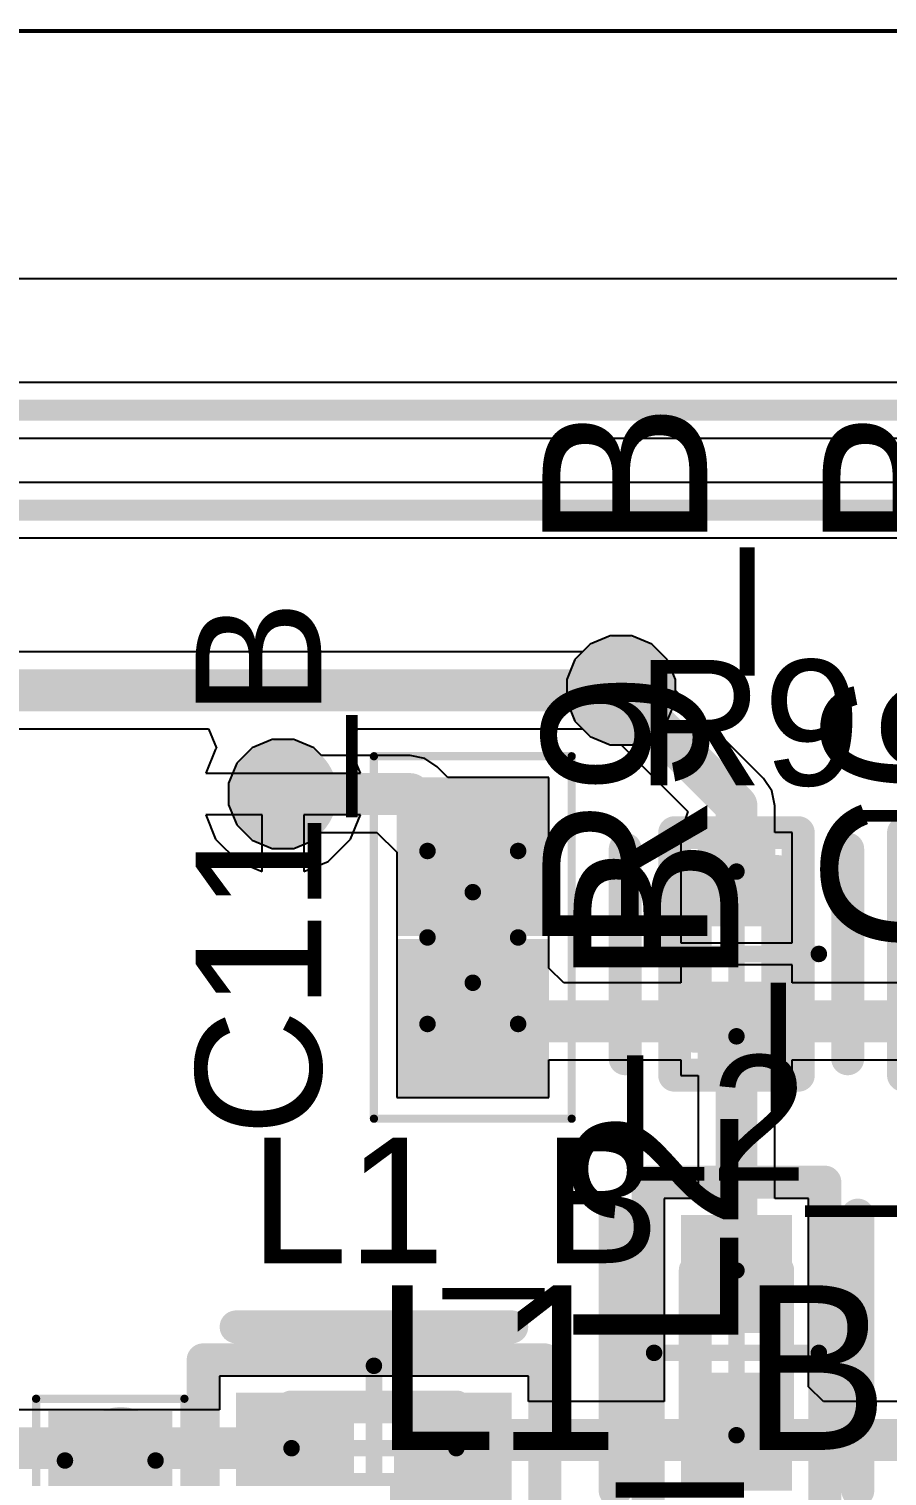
# Model space of a CAD drawing. Header units: millimetres. Extents: x 23 to 77.2, y 7.5 to 32.5.
# Drawn here: x 53.71 to 58.91, y 23.73 to 32.51 of the extents above; entities that cross this region are included whole.
import ezdxf

# ---------------------------------------------------------------- set-up
doc = ezdxf.new("R2010")
doc.units = ezdxf.units.MM
for name, color, linetype in [('BottomLayer', 5, 'Continuous'), ('BottomSolder', 6, 'Continuous'), ('Mechanical1', 6, 'Continuous'), ('Mechanical13', 56, 'Continuous'), ('Mechanical15', 56, 'Continuous'), ('Mechanical2', 216, 'Continuous'), ('Mechanical4', 56, 'Continuous'), ('Mechanical6', 56, 'Continuous'), ('Mechanical8', 56, 'Continuous'), ('TopLayer', 1, 'Continuous'), ('TopOverlay', 2, 'Continuous'), ('TopPaste', 8, 'Continuous'), ('TopSolder', 216, 'Continuous'), ('ViaHoleLayer', 16, 'Continuous')]:
    doc.layers.add(name, color=color, linetype=linetype)
doc.styles.add('Arial', font='', dxfattribs={"height": 0.2})
doc.styles.get('Arial').set_extended_font_data('Arial')

# ---------------------------------------------------------------- blocks, each defined once
blk = doc.blocks.new('CAPC1005X55X25ML05T10_13')
at = {"layer": 'TopLayer'}
for points in [[(-0.87, -0.36), (-0.87, 0.36), (-0.11, 0.36), (-0.11, -0.36)], [(0.11, -0.36), (0.11, 0.36), (0.87, 0.36), (0.87, -0.36)]]:
    blk.add_hatch(color=1, dxfattribs=at).paths.add_polyline_path(points)
at = {"layer": 'TopPaste'}
for points in [[(-0.87, -0.36), (-0.87, 0.36), (-0.11, 0.36), (-0.11, -0.36)], [(0.11, -0.36), (0.11, 0.36), (0.87, 0.36), (0.87, -0.36)]]:
    blk.add_hatch(color=8, dxfattribs=at).paths.add_polyline_path(points)
at = {"layer": 'TopSolder'}
for points in [[(-0.9716, -0.4616), (-0.9716, 0.4616), (-0.0084, 0.4616), (-0.0084, -0.4616)], [(0.0084, -0.4616), (0.0084, 0.4616), (0.9716, 0.4616), (0.9716, -0.4616)]]:
    blk.add_hatch(color=216, dxfattribs=at).paths.add_polyline_path(points)
at = {"layer": 'Mechanical13', "const_width": 0.1}
for points in [[(-0.525, 0.275), (-0.525, -0.275)], [(-0.525, 0.275), (0.525, 0.275)], [(0.525, 0.275), (0.525, -0.275)], [(-0.525, -0.275), (0.525, -0.275)]]:
    blk.add_lwpolyline(points, dxfattribs=at)
at = {"layer": 'Mechanical13', "const_width": 0.05}
for points in [[(-0.55, 0.275, 1), (-0.5, 0.275, 1)], [(-0.55, 0.275, 1), (-0.5, 0.275, 1)], [(0.5, 0.275, 1), (0.55, 0.275, 1)], [(0.5, 0.275, 1), (0.55, 0.275, 1)], [(-0.55, -0.275, 1), (-0.5, -0.275, 1)], [(-0.55, -0.275, 1), (-0.5, -0.275, 1)], [(0.5, -0.275, 1), (0.55, -0.275, 1)], [(0.5, -0.275, 1), (0.55, -0.275, 1)]]:
    blk.add_lwpolyline(points, format="xyb", close=True, dxfattribs=at)
at = {"layer": 'Mechanical15'}
for points, const_width in [([(-1.1, 0.6), (-1.1, -0.6)], 0.05), ([(-1.1, 0.6), (1.1, 0.6)], 0.05), ([(1.1, 0.6), (1.1, -0.6)], 0.05), ([(0, 0.275), (0, -0.275)], 0.1), ([(-0.275, 0), (0.275, 0)], 0.1), ([(-1.1, -0.6), (1.1, -0.6)], 0.05)]:
    blk.add_lwpolyline(points, dxfattribs=dict(at, const_width=const_width))
for points, const_width in [([(-1.1125, 0.6, 1), (-1.0875, 0.6, 1)], 0.025), ([(-1.1125, 0.6, 1), (-1.0875, 0.6, 1)], 0.025), ([(1.0875, 0.6, 1), (1.1125, 0.6, 1)], 0.025), ([(1.0875, 0.6, 1), (1.1125, 0.6, 1)], 0.025), ([(-0.025, 0.275, 1), (0.025, 0.275, 1)], 0.05), ([(-0.3, 0, 1), (-0.25, 0, 1)], 0.05), ([(0.25, 0, 1), (0.3, 0, 1)], 0.05), ([(-0.025, -0.275, 1), (0.025, -0.275, 1)], 0.05), ([(-1.1125, -0.6, 1), (-1.0875, -0.6, 1)], 0.025), ([(-1.1125, -0.6, 1), (-1.0875, -0.6, 1)], 0.025), ([(1.0875, -0.6, 1), (1.1125, -0.6, 1)], 0.025), ([(1.0875, -0.6, 1), (1.1125, -0.6, 1)], 0.025)]:
    blk.add_lwpolyline(points, format="xyb", close=True, dxfattribs=dict(at, const_width=const_width))
blk = doc.blocks.new('FP_CRCW0402__3_IPC_C_24')
at = {"layer": 'TopLayer'}
for points in [[(-0.6362, 0.2362), (-0.1681, 0.2362), (-0.1681, -0.2362), (-0.6362, -0.2362)], [(0.1681, 0.2362), (0.6362, 0.2362), (0.6362, -0.2362), (0.1681, -0.2362)]]:
    blk.add_hatch(color=1, dxfattribs=at).paths.add_polyline_path(points)
at = {"layer": 'TopPaste'}
for points in [[(-0.6362, 0.2362), (-0.1681, 0.2362), (-0.1681, -0.2362), (-0.6362, -0.2362)], [(0.1681, 0.2362), (0.6362, 0.2362), (0.6362, -0.2362), (0.1681, -0.2362)]]:
    blk.add_hatch(color=8, dxfattribs=at).paths.add_polyline_path(points)
at = {"layer": 'TopSolder'}
for points in [[(-0.6362, 0.2362), (-0.1681, 0.2362), (-0.1681, -0.2362), (-0.6362, -0.2362)], [(0.1681, 0.2362), (0.6362, 0.2362), (0.6362, -0.2362), (0.1681, -0.2362)]]:
    blk.add_hatch(color=216, dxfattribs=at).paths.add_polyline_path(points)
at = {"layer": 'Mechanical2', "const_width": 0.2}
for points in [[(-0.5, 0.25), (-0.5, -0.25)], [(-0.5, 0.25), (0.5, 0.25)], [(0.5, 0.25), (0.5, -0.25)], [(-0.5, -0.25), (0.5, -0.25)]]:
    blk.add_lwpolyline(points, dxfattribs=at)
at = {"layer": 'Mechanical2', "const_width": 0.1}
for points in [[(-0.55, 0.25, 1), (-0.45, 0.25, 1)], [(-0.55, 0.25, 1), (-0.45, 0.25, 1)], [(0.45, 0.25, 1), (0.55, 0.25, 1)], [(0.45, 0.25, 1), (0.55, 0.25, 1)], [(-0.55, -0.25, 1), (-0.45, -0.25, 1)], [(-0.55, -0.25, 1), (-0.45, -0.25, 1)], [(0.45, -0.25, 1), (0.55, -0.25, 1)], [(0.45, -0.25, 1), (0.55, -0.25, 1)]]:
    blk.add_lwpolyline(points, format="xyb", close=True, dxfattribs=at)
at = {"layer": 'Mechanical4', "const_width": 0.2}
for points in [[(-0.7362, 0.375), (-0.7362, -0.375)], [(-0.7362, 0.375), (0.7362, 0.375)], [(0.7362, 0.375), (0.7362, -0.375)], [(-0.7362, -0.375), (0.7362, -0.375)]]:
    blk.add_lwpolyline(points, dxfattribs=at)
at = {"layer": 'Mechanical4', "const_width": 0.1}
for points in [[(-0.7862, 0.375, 1), (-0.6862, 0.375, 1)], [(-0.7862, 0.375, 1), (-0.6862, 0.375, 1)], [(0.6862, 0.375, 1), (0.7862, 0.375, 1)], [(0.6862, 0.375, 1), (0.7862, 0.375, 1)], [(-0.7862, -0.375, 1), (-0.6862, -0.375, 1)], [(-0.7862, -0.375, 1), (-0.6862, -0.375, 1)], [(0.6862, -0.375, 1), (0.7862, -0.375, 1)], [(0.6862, -0.375, 1), (0.7862, -0.375, 1)]]:
    blk.add_lwpolyline(points, format="xyb", close=True, dxfattribs=at)
at = {"layer": 'Mechanical6', "const_width": 0.2}
for points in [[(-0.7362, 0.375), (-0.7362, -0.375)], [(-0.7362, 0.375), (0.7362, 0.375)], [(0.7362, 0.375), (0.7362, -0.375)], [(-0.7362, -0.375), (0.7362, -0.375)]]:
    blk.add_lwpolyline(points, dxfattribs=at)
at = {"layer": 'Mechanical6', "const_width": 0.1}
for points in [[(-0.7862, 0.375, 1), (-0.6862, 0.375, 1)], [(-0.7862, 0.375, 1), (-0.6862, 0.375, 1)], [(0.6862, 0.375, 1), (0.7862, 0.375, 1)], [(0.6862, 0.375, 1), (0.7862, 0.375, 1)], [(-0.7862, -0.375, 1), (-0.6862, -0.375, 1)], [(-0.7862, -0.375, 1), (-0.6862, -0.375, 1)], [(0.6862, -0.375, 1), (0.7862, -0.375, 1)], [(0.6862, -0.375, 1), (0.7862, -0.375, 1)]]:
    blk.add_lwpolyline(points, format="xyb", close=True, dxfattribs=at)
at = {"layer": 'Mechanical8', "const_width": 0.1}
for points in [[(0, 0.5), (0, -0.5)], [(-0.5, 0), (0.5, 0)]]:
    blk.add_lwpolyline(points, dxfattribs=at)
at = {"layer": 'Mechanical8', "const_width": 0.05}
for points in [[(-0.025, 0.5, 1), (0.025, 0.5, 1)], [(-0.525, 0, 1), (-0.475, 0, 1)], [(0.475, 0, 1), (0.525, 0, 1)], [(-0.025, -0.5, 1), (0.025, -0.5, 1)]]:
    blk.add_lwpolyline(points, format="xyb", close=True, dxfattribs=at)
at = {"layer": 'TopOverlay', "const_width": 0.2}
for points in [[(-0.6362, 0.675), (0.6362, 0.675)], [(-0.6362, -0.675), (0.6362, -0.675)]]:
    blk.add_lwpolyline(points, dxfattribs=at)
at = {"layer": 'TopOverlay', "const_width": 0.1}
for points in [[(-0.6862, 0.675, 1), (-0.5862, 0.675, 1)], [(0.5862, 0.675, 1), (0.6862, 0.675, 1)], [(-0.6862, -0.675, 1), (-0.5862, -0.675, 1)], [(0.5862, -0.675, 1), (0.6862, -0.675, 1)]]:
    blk.add_lwpolyline(points, format="xyb", close=True, dxfattribs=at)
at = {"layer": 'Mechanical6'}
blk.add_text('R9_B', height=1, dxfattribs=at).set_placement((0, 0.1775))
blk = doc.blocks.new('RESC1005X40X25NL05T05_26')
at = {"layer": 'TopLayer'}
for points in [[(-0.725, -0.275), (-0.725, 0.275), (-0.175, 0.275), (-0.175, -0.275)], [(0.175, -0.275), (0.175, 0.275), (0.725, 0.275), (0.725, -0.275)]]:
    blk.add_hatch(color=1, dxfattribs=at).paths.add_polyline_path(points)
at = {"layer": 'TopPaste'}
for points in [[(-0.725, -0.275), (-0.725, 0.275), (-0.175, 0.275), (-0.175, -0.275)], [(0.175, -0.275), (0.175, 0.275), (0.725, 0.275), (0.725, -0.275)]]:
    blk.add_hatch(color=8, dxfattribs=at).paths.add_polyline_path(points)
at = {"layer": 'TopSolder'}
for points in [[(-0.8266, -0.3766), (-0.8266, 0.3766), (-0.0734, 0.3766), (-0.0734, -0.3766)], [(0.0734, -0.3766), (0.0734, 0.3766), (0.8266, 0.3766), (0.8266, -0.3766)]]:
    blk.add_hatch(color=216, dxfattribs=at).paths.add_polyline_path(points)
at = {"layer": 'Mechanical13', "const_width": 0.1}
for points in [[(-0.525, 0.275), (-0.525, -0.275)], [(-0.525, 0.275), (0.525, 0.275)], [(0.525, 0.275), (0.525, -0.275)], [(-0.525, -0.275), (0.525, -0.275)]]:
    blk.add_lwpolyline(points, dxfattribs=at)
at = {"layer": 'Mechanical13', "const_width": 0.05}
for points in [[(-0.55, 0.275, 1), (-0.5, 0.275, 1)], [(-0.55, 0.275, 1), (-0.5, 0.275, 1)], [(0.5, 0.275, 1), (0.55, 0.275, 1)], [(0.5, 0.275, 1), (0.55, 0.275, 1)], [(-0.55, -0.275, 1), (-0.5, -0.275, 1)], [(-0.55, -0.275, 1), (-0.5, -0.275, 1)], [(0.5, -0.275, 1), (0.55, -0.275, 1)], [(0.5, -0.275, 1), (0.55, -0.275, 1)]]:
    blk.add_lwpolyline(points, format="xyb", close=True, dxfattribs=at)
at = {"layer": 'Mechanical15'}
for points, const_width in [([(-0.9, 0.45), (-0.9, -0.45)], 0.05), ([(-0.9, 0.45), (0.9, 0.45)], 0.05), ([(0.9, 0.45), (0.9, -0.45)], 0.05), ([(0, 0.275), (0, -0.275)], 0.1), ([(-0.275, 0), (0.275, 0)], 0.1), ([(-0.9, -0.45), (0.9, -0.45)], 0.05)]:
    blk.add_lwpolyline(points, dxfattribs=dict(at, const_width=const_width))
for points, const_width in [([(-0.9125, 0.45, 1), (-0.8875, 0.45, 1)], 0.025), ([(-0.9125, 0.45, 1), (-0.8875, 0.45, 1)], 0.025), ([(0.8875, 0.45, 1), (0.9125, 0.45, 1)], 0.025), ([(0.8875, 0.45, 1), (0.9125, 0.45, 1)], 0.025), ([(-0.025, 0.275, 1), (0.025, 0.275, 1)], 0.05), ([(-0.3, 0, 1), (-0.25, 0, 1)], 0.05), ([(0.25, 0, 1), (0.3, 0, 1)], 0.05), ([(-0.025, -0.275, 1), (0.025, -0.275, 1)], 0.05), ([(-0.9125, -0.45, 1), (-0.8875, -0.45, 1)], 0.025), ([(-0.9125, -0.45, 1), (-0.8875, -0.45, 1)], 0.025), ([(0.8875, -0.45, 1), (0.9125, -0.45, 1)], 0.025), ([(0.8875, -0.45, 1), (0.9125, -0.45, 1)], 0.025)]:
    blk.add_lwpolyline(points, format="xyb", close=True, dxfattribs=dict(at, const_width=const_width))
blk = doc.blocks.new('FP_LQG15HH_02_IPC_A_28')
at = {"layer": 'TopLayer'}
for points in [[(-0.8362, 0.3362), (-0.1209, 0.3362), (-0.1209, -0.3362), (-0.8362, -0.3362)], [(0.1209, 0.3362), (0.8362, 0.3362), (0.8362, -0.3362), (0.1209, -0.3362)]]:
    blk.add_hatch(color=1, dxfattribs=at).paths.add_polyline_path(points)
at = {"layer": 'TopPaste'}
for points in [[(-0.8362, 0.3362), (-0.1209, 0.3362), (-0.1209, -0.3362), (-0.8362, -0.3362)], [(0.1209, 0.3362), (0.8362, 0.3362), (0.8362, -0.3362), (0.1209, -0.3362)]]:
    blk.add_hatch(color=8, dxfattribs=at).paths.add_polyline_path(points)
at = {"layer": 'TopSolder'}
for points in [[(-0.8362, 0.3362), (-0.1209, 0.3362), (-0.1209, -0.3362), (-0.8362, -0.3362)], [(0.1209, 0.3362), (0.8362, 0.3362), (0.8362, -0.3362), (0.1209, -0.3362)]]:
    blk.add_hatch(color=216, dxfattribs=at).paths.add_polyline_path(points)
at = {"layer": 'Mechanical2', "const_width": 0.2}
for points in [[(-0.5, 0.25), (-0.5, -0.25)], [(-0.5, 0.25), (0.5, 0.25)], [(0.5, 0.25), (0.5, -0.25)], [(-0.5, -0.25), (0.5, -0.25)]]:
    blk.add_lwpolyline(points, dxfattribs=at)
at = {"layer": 'Mechanical2', "const_width": 0.1}
for points in [[(-0.55, 0.25, 1), (-0.45, 0.25, 1)], [(-0.55, 0.25, 1), (-0.45, 0.25, 1)], [(0.45, 0.25, 1), (0.55, 0.25, 1)], [(0.45, 0.25, 1), (0.55, 0.25, 1)], [(-0.55, -0.25, 1), (-0.45, -0.25, 1)], [(-0.55, -0.25, 1), (-0.45, -0.25, 1)], [(0.45, -0.25, 1), (0.55, -0.25, 1)], [(0.45, -0.25, 1), (0.55, -0.25, 1)]]:
    blk.add_lwpolyline(points, format="xyb", close=True, dxfattribs=at)
at = {"layer": 'Mechanical4', "const_width": 0.2}
for points in [[(-1.0362, 0.5362), (-1.0362, -0.5362)], [(-1.0362, 0.5362), (1.0362, 0.5362)], [(1.0362, 0.5362), (1.0362, -0.5362)], [(-1.0362, -0.5362), (1.0362, -0.5362)]]:
    blk.add_lwpolyline(points, dxfattribs=at)
at = {"layer": 'Mechanical4', "const_width": 0.1}
for points in [[(-1.0862, 0.5362, 1), (-0.9862, 0.5362, 1)], [(-1.0862, 0.5362, 1), (-0.9862, 0.5362, 1)], [(0.9862, 0.5362, 1), (1.0862, 0.5362, 1)], [(0.9862, 0.5362, 1), (1.0862, 0.5362, 1)], [(-1.0862, -0.5362, 1), (-0.9862, -0.5362, 1)], [(-1.0862, -0.5362, 1), (-0.9862, -0.5362, 1)], [(0.9862, -0.5362, 1), (1.0862, -0.5362, 1)], [(0.9862, -0.5362, 1), (1.0862, -0.5362, 1)]]:
    blk.add_lwpolyline(points, format="xyb", close=True, dxfattribs=at)
at = {"layer": 'Mechanical6', "const_width": 0.2}
for points in [[(-1.0362, 0.5362), (-1.0362, -0.5362)], [(-1.0362, 0.5362), (1.0362, 0.5362)], [(1.0362, 0.5362), (1.0362, -0.5362)], [(-1.0362, -0.5362), (1.0362, -0.5362)]]:
    blk.add_lwpolyline(points, dxfattribs=at)
at = {"layer": 'Mechanical6', "const_width": 0.1}
for points in [[(-1.0862, 0.5362, 1), (-0.9862, 0.5362, 1)], [(-1.0862, 0.5362, 1), (-0.9862, 0.5362, 1)], [(0.9862, 0.5362, 1), (1.0862, 0.5362, 1)], [(0.9862, 0.5362, 1), (1.0862, 0.5362, 1)], [(-1.0862, -0.5362, 1), (-0.9862, -0.5362, 1)], [(-1.0862, -0.5362, 1), (-0.9862, -0.5362, 1)], [(0.9862, -0.5362, 1), (1.0862, -0.5362, 1)], [(0.9862, -0.5362, 1), (1.0862, -0.5362, 1)]]:
    blk.add_lwpolyline(points, format="xyb", close=True, dxfattribs=at)
at = {"layer": 'Mechanical8', "const_width": 0.1}
for points in [[(0, 0.5), (0, -0.5)], [(-0.5, 0), (0.5, 0)]]:
    blk.add_lwpolyline(points, dxfattribs=at)
at = {"layer": 'Mechanical8', "const_width": 0.05}
for points in [[(-0.025, 0.5, 1), (0.025, 0.5, 1)], [(-0.525, 0, 1), (-0.475, 0, 1)], [(0.475, 0, 1), (0.525, 0, 1)], [(-0.025, -0.5, 1), (0.025, -0.5, 1)]]:
    blk.add_lwpolyline(points, format="xyb", close=True, dxfattribs=at)
at = {"layer": 'TopOverlay', "const_width": 0.2}
for points in [[(-0.8362, 0.7362), (0.8362, 0.7362)], [(-0.8362, -0.7362), (0.8362, -0.7362)]]:
    blk.add_lwpolyline(points, dxfattribs=at)
at = {"layer": 'TopOverlay'}
for points, const_width in [([(-0.8862, 0.7362, 1), (-0.7862, 0.7362, 1)], 0.1), ([(0.7862, 0.7362, 1), (0.8862, 0.7362, 1)], 0.1), ([(-1.4112, 0, 1), (-1.6612, 0, 1)], 0.25), ([(-1.7237, 0, 1), (-1.5987, 0, 1)], 0.125), ([(-1.4737, 0, 1), (-1.3487, 0, 1)], 0.125), ([(-0.8862, -0.7362, 1), (-0.7862, -0.7362, 1)], 0.1), ([(0.7862, -0.7362, 1), (0.8862, -0.7362, 1)], 0.1)]:
    blk.add_lwpolyline(points, format="xyb", close=True, dxfattribs=dict(at, const_width=const_width))
at = {"layer": 'Mechanical6'}
blk.add_text('L2_B', height=1, dxfattribs=at).set_placement((0, -0.0107))
blk = doc.blocks.new('FP_LQG15HH_02_IPC_A_29')
at = {"layer": 'TopLayer'}
for points in [[(-0.8362, 0.3362), (-0.1209, 0.3362), (-0.1209, -0.3362), (-0.8362, -0.3362)], [(0.1209, 0.3362), (0.8362, 0.3362), (0.8362, -0.3362), (0.1209, -0.3362)]]:
    blk.add_hatch(color=1, dxfattribs=at).paths.add_polyline_path(points)
at = {"layer": 'TopPaste'}
for points in [[(-0.8362, 0.3362), (-0.1209, 0.3362), (-0.1209, -0.3362), (-0.8362, -0.3362)], [(0.1209, 0.3362), (0.8362, 0.3362), (0.8362, -0.3362), (0.1209, -0.3362)]]:
    blk.add_hatch(color=8, dxfattribs=at).paths.add_polyline_path(points)
at = {"layer": 'TopSolder'}
for points in [[(-0.8362, 0.3362), (-0.1209, 0.3362), (-0.1209, -0.3362), (-0.8362, -0.3362)], [(0.1209, 0.3362), (0.8362, 0.3362), (0.8362, -0.3362), (0.1209, -0.3362)]]:
    blk.add_hatch(color=216, dxfattribs=at).paths.add_polyline_path(points)
at = {"layer": 'Mechanical2', "const_width": 0.2}
for points in [[(-0.5, -0.25), (-0.5, 0.25)], [(-0.5, 0.25), (0.5, 0.25)], [(0.5, -0.25), (0.5, 0.25)], [(-0.5, -0.25), (0.5, -0.25)]]:
    blk.add_lwpolyline(points, dxfattribs=at)
at = {"layer": 'Mechanical2', "const_width": 0.1}
for points in [[(-0.55, 0.25, 1), (-0.45, 0.25, 1)], [(-0.55, 0.25, 1), (-0.45, 0.25, 1)], [(0.45, 0.25, 1), (0.55, 0.25, 1)], [(0.45, 0.25, 1), (0.55, 0.25, 1)], [(-0.55, -0.25, 1), (-0.45, -0.25, 1)], [(-0.55, -0.25, 1), (-0.45, -0.25, 1)], [(0.45, -0.25, 1), (0.55, -0.25, 1)], [(0.45, -0.25, 1), (0.55, -0.25, 1)]]:
    blk.add_lwpolyline(points, format="xyb", close=True, dxfattribs=at)
at = {"layer": 'Mechanical4', "const_width": 0.2}
for points in [[(-1.0362, -0.5362), (-1.0362, 0.5362)], [(-1.0362, 0.5362), (1.0362, 0.5362)], [(1.0362, -0.5362), (1.0362, 0.5362)], [(-1.0362, -0.5362), (1.0362, -0.5362)]]:
    blk.add_lwpolyline(points, dxfattribs=at)
at = {"layer": 'Mechanical4', "const_width": 0.1}
for points in [[(-1.0862, 0.5362, 1), (-0.9862, 0.5362, 1)], [(-1.0862, 0.5362, 1), (-0.9862, 0.5362, 1)], [(0.9862, 0.5362, 1), (1.0862, 0.5362, 1)], [(0.9862, 0.5362, 1), (1.0862, 0.5362, 1)], [(-1.0862, -0.5362, 1), (-0.9862, -0.5362, 1)], [(-1.0862, -0.5362, 1), (-0.9862, -0.5362, 1)], [(0.9862, -0.5362, 1), (1.0862, -0.5362, 1)], [(0.9862, -0.5362, 1), (1.0862, -0.5362, 1)]]:
    blk.add_lwpolyline(points, format="xyb", close=True, dxfattribs=at)
at = {"layer": 'Mechanical6', "const_width": 0.2}
for points in [[(-1.0362, -0.5362), (-1.0362, 0.5362)], [(-1.0362, 0.5362), (1.0362, 0.5362)], [(1.0362, -0.5362), (1.0362, 0.5362)], [(-1.0362, -0.5362), (1.0362, -0.5362)]]:
    blk.add_lwpolyline(points, dxfattribs=at)
at = {"layer": 'Mechanical6', "const_width": 0.1}
for points in [[(-1.0862, 0.5362, 1), (-0.9862, 0.5362, 1)], [(-1.0862, 0.5362, 1), (-0.9862, 0.5362, 1)], [(0.9862, 0.5362, 1), (1.0862, 0.5362, 1)], [(0.9862, 0.5362, 1), (1.0862, 0.5362, 1)], [(-1.0862, -0.5362, 1), (-0.9862, -0.5362, 1)], [(-1.0862, -0.5362, 1), (-0.9862, -0.5362, 1)], [(0.9862, -0.5362, 1), (1.0862, -0.5362, 1)], [(0.9862, -0.5362, 1), (1.0862, -0.5362, 1)]]:
    blk.add_lwpolyline(points, format="xyb", close=True, dxfattribs=at)
at = {"layer": 'Mechanical8', "const_width": 0.1}
for points in [[(0, -0.5), (0, 0.5)], [(-0.5, 0), (0.5, 0)]]:
    blk.add_lwpolyline(points, dxfattribs=at)
at = {"layer": 'Mechanical8', "const_width": 0.05}
for points in [[(-0.025, 0.5, 1), (0.025, 0.5, 1)], [(-0.525, 0, 1), (-0.475, 0, 1)], [(0.475, 0, 1), (0.525, 0, 1)], [(-0.025, -0.5, 1), (0.025, -0.5, 1)]]:
    blk.add_lwpolyline(points, format="xyb", close=True, dxfattribs=at)
at = {"layer": 'TopOverlay', "const_width": 0.2}
for points in [[(-0.8362, 0.7362), (0.8362, 0.7362)], [(-0.8362, -0.7362), (0.8362, -0.7362)]]:
    blk.add_lwpolyline(points, dxfattribs=at)
at = {"layer": 'TopOverlay'}
for points, const_width in [([(-0.8862, 0.7362, 1), (-0.7862, 0.7362, 1)], 0.1), ([(0.7862, 0.7362, 1), (0.8862, 0.7362, 1)], 0.1), ([(-1.4112, 0, 1), (-1.6612, 0, 1)], 0.25), ([(-1.7237, 0, 1), (-1.5987, 0, 1)], 0.125), ([(-1.4737, 0, 1), (-1.3487, 0, 1)], 0.125), ([(-0.8862, -0.7362, 1), (-0.7862, -0.7362, 1)], 0.1), ([(0.7862, -0.7362, 1), (0.8862, -0.7362, 1)], 0.1)]:
    blk.add_lwpolyline(points, format="xyb", close=True, dxfattribs=dict(at, const_width=const_width))
at = {"layer": 'Mechanical6'}
blk.add_text('L1_B', height=1, rotation=360, dxfattribs=at).set_placement((0, -0.0107))
blk = doc.blocks.new('FP_GRM155_0_05_IPC_B_34')
at = {"layer": 'TopLayer'}
for points in [[(-0.7362, 0.2862), (-0.1209, 0.2862), (-0.1209, -0.2862), (-0.7362, -0.2862)], [(0.1209, 0.2862), (0.7362, 0.2862), (0.7362, -0.2862), (0.1209, -0.2862)]]:
    blk.add_hatch(color=1, dxfattribs=at).paths.add_polyline_path(points)
at = {"layer": 'TopPaste'}
for points in [[(-0.7362, 0.2862), (-0.1209, 0.2862), (-0.1209, -0.2862), (-0.7362, -0.2862)], [(0.1209, 0.2862), (0.7362, 0.2862), (0.7362, -0.2862), (0.1209, -0.2862)]]:
    blk.add_hatch(color=8, dxfattribs=at).paths.add_polyline_path(points)
at = {"layer": 'TopSolder'}
for points in [[(-0.7362, 0.2862), (-0.1209, 0.2862), (-0.1209, -0.2862), (-0.7362, -0.2862)], [(0.1209, 0.2862), (0.7362, 0.2862), (0.7362, -0.2862), (0.1209, -0.2862)]]:
    blk.add_hatch(color=216, dxfattribs=at).paths.add_polyline_path(points)
at = {"layer": 'Mechanical2', "const_width": 0.2}
for points in [[(-0.5, 0.25), (-0.5, -0.25)], [(-0.5, 0.25), (0.5, 0.25)], [(0.5, 0.25), (0.5, -0.25)], [(-0.5, -0.25), (0.5, -0.25)]]:
    blk.add_lwpolyline(points, dxfattribs=at)
at = {"layer": 'Mechanical2', "const_width": 0.1}
for points in [[(-0.55, 0.25, 1), (-0.45, 0.25, 1)], [(-0.55, 0.25, 1), (-0.45, 0.25, 1)], [(0.45, 0.25, 1), (0.55, 0.25, 1)], [(0.45, 0.25, 1), (0.55, 0.25, 1)], [(-0.55, -0.25, 1), (-0.45, -0.25, 1)], [(-0.55, -0.25, 1), (-0.45, -0.25, 1)], [(0.45, -0.25, 1), (0.55, -0.25, 1)], [(0.45, -0.25, 1), (0.55, -0.25, 1)]]:
    blk.add_lwpolyline(points, format="xyb", close=True, dxfattribs=at)
at = {"layer": 'Mechanical4', "const_width": 0.2}
for points in [[(-0.8862, 0.4362), (-0.8862, -0.4362)], [(-0.8862, 0.4362), (0.8862, 0.4362)], [(0.8862, 0.4362), (0.8862, -0.4362)], [(-0.8862, -0.4362), (0.8862, -0.4362)]]:
    blk.add_lwpolyline(points, dxfattribs=at)
at = {"layer": 'Mechanical4', "const_width": 0.1}
for points in [[(-0.9362, 0.4362, 1), (-0.8362, 0.4362, 1)], [(-0.9362, 0.4362, 1), (-0.8362, 0.4362, 1)], [(0.8362, 0.4362, 1), (0.9362, 0.4362, 1)], [(0.8362, 0.4362, 1), (0.9362, 0.4362, 1)], [(-0.9362, -0.4362, 1), (-0.8362, -0.4362, 1)], [(-0.9362, -0.4362, 1), (-0.8362, -0.4362, 1)], [(0.8362, -0.4362, 1), (0.9362, -0.4362, 1)], [(0.8362, -0.4362, 1), (0.9362, -0.4362, 1)]]:
    blk.add_lwpolyline(points, format="xyb", close=True, dxfattribs=at)
at = {"layer": 'Mechanical6', "const_width": 0.2}
for points in [[(-0.8862, 0.4362), (-0.8862, -0.4362)], [(-0.8862, 0.4362), (0.8862, 0.4362)], [(0.8862, 0.4362), (0.8862, -0.4362)], [(-0.8862, -0.4362), (0.8862, -0.4362)]]:
    blk.add_lwpolyline(points, dxfattribs=at)
at = {"layer": 'Mechanical6', "const_width": 0.1}
for points in [[(-0.9362, 0.4362, 1), (-0.8362, 0.4362, 1)], [(-0.9362, 0.4362, 1), (-0.8362, 0.4362, 1)], [(0.8362, 0.4362, 1), (0.9362, 0.4362, 1)], [(0.8362, 0.4362, 1), (0.9362, 0.4362, 1)], [(-0.9362, -0.4362, 1), (-0.8362, -0.4362, 1)], [(-0.9362, -0.4362, 1), (-0.8362, -0.4362, 1)], [(0.8362, -0.4362, 1), (0.9362, -0.4362, 1)], [(0.8362, -0.4362, 1), (0.9362, -0.4362, 1)]]:
    blk.add_lwpolyline(points, format="xyb", close=True, dxfattribs=at)
at = {"layer": 'Mechanical8', "const_width": 0.1}
for points in [[(0, 0.5), (0, -0.5)], [(-0.5, 0), (0.5, 0)]]:
    blk.add_lwpolyline(points, dxfattribs=at)
at = {"layer": 'Mechanical8', "const_width": 0.05}
for points in [[(-0.025, 0.5, 1), (0.025, 0.5, 1)], [(-0.525, 0, 1), (-0.475, 0, 1)], [(0.475, 0, 1), (0.525, 0, 1)], [(-0.025, -0.5, 1), (0.025, -0.5, 1)]]:
    blk.add_lwpolyline(points, format="xyb", close=True, dxfattribs=at)
at = {"layer": 'TopOverlay', "const_width": 0.2}
for points in [[(-0.7362, 0.6862), (0.7362, 0.6862)], [(-0.7362, -0.6862), (0.7362, -0.6862)]]:
    blk.add_lwpolyline(points, dxfattribs=at)
at = {"layer": 'TopOverlay', "const_width": 0.1}
for points in [[(-0.7862, 0.6862, 1), (-0.6862, 0.6862, 1)], [(0.6862, 0.6862, 1), (0.7862, 0.6862, 1)], [(-0.7862, -0.6862, 1), (-0.6862, -0.6862, 1)], [(0.6862, -0.6862, 1), (0.7862, -0.6862, 1)]]:
    blk.add_lwpolyline(points, format="xyb", close=True, dxfattribs=at)
at = {"layer": 'Mechanical6'}
blk.add_text('C6_B', height=1, dxfattribs=at).set_placement((0, 0.1775))

msp = doc.modelspace()

# ---------------------------------------------------------------- hatches: boundary and pattern name
at = {"layer": 'BottomLayer'}
h = msp.add_hatch(color=5, dxfattribs=at)
edge = h.paths.add_edge_path()
edge.add_arc((57.3, 28.5), 0.2286, 0, 360)
h = msp.add_hatch(color=5, dxfattribs=at)
edge = h.paths.add_edge_path()
edge.add_arc((55.2486, 27.8706), 0.2286, 0, 360)
at = {"layer": 'BottomSolder'}
h = msp.add_hatch(color=6, dxfattribs=at)
edge = h.paths.add_edge_path()
edge.add_arc((57.3, 28.5), 0.3302, 0, 360)
h = msp.add_hatch(color=6, dxfattribs=at)
edge = h.paths.add_edge_path()
edge.add_arc((55.2486, 27.8706), 0.3302, 0, 360)
at = {"layer": 'TopLayer'}
h = msp.add_hatch(color=1, dxfattribs=at)
edge = h.paths.add_edge_path()
edge.add_arc((57.3, 28.5), 0.2286, 0, 360)
h = msp.add_hatch(color=1, dxfattribs=at)
edge = h.paths.add_edge_path()
edge.add_arc((55.2486, 27.8706), 0.2286, 0, 360)
at = {"layer": 'TopSolder'}
h = msp.add_hatch(color=216, dxfattribs=at)
edge = h.paths.add_edge_path()
edge.add_arc((57.3, 28.5), 0.3302, 0, 360)
h = msp.add_hatch(color=216, dxfattribs=at)
edge = h.paths.add_edge_path()
edge.add_arc((55.2486, 27.8706), 0.3302, 0, 360)
at = {"layer": 'ViaHoleLayer'}
h = msp.add_hatch(color=16, dxfattribs=at)
edge = h.paths.add_edge_path()
edge.add_arc((57.3, 28.5), 0.1016, 0, 360)
h = msp.add_hatch(color=16, dxfattribs=at)
edge = h.paths.add_edge_path()
edge.add_arc((55.2486, 27.8706), 0.1016, 0, 360)

# ---------------------------------------------------------------- linework, layer by layer
at = {"layer": 'BottomLayer'}
for p, q in [((24.5, 31), (75.5, 31)), ((57.2343, 28.8302), (57.113, 28.7799)), ((57.3657, 28.8302), (57.2343, 28.8302)), ((57.487, 28.7799), (57.3657, 28.8302)), ((57.0661, 28.7331), (48.6952, 28.7331)), ((57.113, 28.7799), (57.0661, 28.7331)), ((57.5799, 28.687), (57.487, 28.7799)), ((57.6302, 28.5657), (57.5799, 28.687)), ((57.6302, 28.4343), (57.6302, 28.5657)), ((57.5799, 28.313), (57.6302, 28.4343)), ((57.487, 28.2201), (57.5799, 28.313)), ((48.4965, 28.2669), (54.7965, 28.2669)), ((54.7965, 28.2669), (54.8451, 28.1496)), ((55.6521, 28.1496), (55.7007, 28.2669)), ((55.7007, 28.2669), (57.0661, 28.2669)), ((57.0661, 28.2669), (57.113, 28.2201)), ((57.113, 28.2201), (57.2343, 28.1698)), ((57.3657, 28.1698), (57.487, 28.2201)), ((54.8395, 28.1439), (54.7789, 27.9976)), ((54.8451, 28.1496), (54.8395, 28.1439)), ((55.6577, 28.1439), (55.6521, 28.1496)), ((55.7184, 27.9976), (55.6577, 28.1439)), ((57.2343, 28.1698), (57.3657, 28.1698)), ((54.7789, 27.9976), (55.7184, 27.9976)), ((55.1216, 27.7436), (54.7789, 27.7436)), ((54.7789, 27.7436), (54.8395, 27.5972)), ((55.1216, 27.4008), (55.1216, 27.7436)), ((55.7184, 27.7436), (55.3756, 27.7436)), ((55.3756, 27.7436), (55.3756, 27.4008)), ((55.6577, 27.5972), (55.7184, 27.7436)), ((54.8395, 27.5972), (54.9752, 27.4614)), ((55.522, 27.4614), (55.6577, 27.5972)), ((54.9752, 27.4614), (55.1216, 27.4008)), ((55.3756, 27.4008), (55.522, 27.4614))]:
    msp.add_line(p, q, dxfattribs=at)
at = {"layer": 'BottomLayer', "const_width": 0.254}
msp.add_lwpolyline([(48.4, 28.5), (57.3, 28.5)], dxfattribs=at)
at = {"layer": 'BottomLayer', "const_width": 0.127}
msp.add_lwpolyline([(57.2365, 28.5, 1), (57.3635, 28.5, 1)], format="xyb", close=True, dxfattribs=at)
at = {"layer": 'Mechanical1', "const_width": 0.0254}
msp.add_lwpolyline([(25.4, 32.5021), (74.4979, 32.5021)], dxfattribs=at)
at = {"layer": 'TopLayer'}
for p, q in [((24.5, 31), (75.5, 31)), ((63.8, 30.3683), (34.6234, 30.3683)), ((34.6931, 30.0317), (63.7303, 30.0317)), ((62.8063, 29.762), (37.2735, 29.762)), ((48.7015, 29.4254), (62.7366, 29.4254)), ((57.2343, 28.8302), (57.113, 28.7799)), ((57.3657, 28.8302), (57.2343, 28.8302)), ((57.487, 28.7799), (57.3657, 28.8302)), ((57.113, 28.7799), (57.0201, 28.687)), ((57.5799, 28.687), (57.487, 28.7799)), ((57.0201, 28.687), (56.9698, 28.5657)), ((57.6302, 28.5657), (57.5799, 28.687)), ((56.9698, 28.5657), (56.9698, 28.4343)), ((57.6302, 28.4994), (57.6302, 28.5657)), ((58.1648, 27.9648), (57.6302, 28.4994)), ((56.9698, 28.4343), (57.0201, 28.313)), ((57.0201, 28.313), (57.113, 28.2201)), ((55.1829, 28.2008), (55.0616, 28.1505)), ((55.3143, 28.2008), (55.1829, 28.2008)), ((55.4357, 28.1505), (55.3143, 28.2008)), ((57.113, 28.2201), (57.2343, 28.1698)), ((55.0616, 28.1505), (54.9687, 28.0576)), ((55.4825, 28.1036), (55.4357, 28.1505)), ((57.2343, 28.1698), (57.3006, 28.1698)), ((57.3006, 28.1698), (57.7055, 27.7648)), ((54.9687, 28.0576), (54.9184, 27.9362)), ((56.0194, 28.1036), (55.4825, 28.1036)), ((56.1086, 28.0859), (56.0194, 28.1036)), ((56.1843, 28.0354), (56.1086, 28.0859)), ((56.248, 27.9716), (56.1843, 28.0354)), ((54.9184, 27.9362), (54.9184, 27.8049)), ((56.8616, 27.9716), (56.248, 27.9716)), ((56.8616, 27.1186), (56.8616, 27.9716)), ((58.2153, 27.8892), (58.1648, 27.9648)), ((58.2331, 27.8), (58.2153, 27.8892)), ((54.9184, 27.8049), (54.9687, 27.6835)), ((57.7055, 27.7648), (57.6622, 27.6378)), ((58.2331, 27.6378), (58.2331, 27.8)), ((54.9687, 27.6835), (55.0616, 27.5906)), ((55.0616, 27.5906), (55.1829, 27.5404)), ((55.3143, 27.5404), (55.4357, 27.5906)), ((55.4357, 27.5906), (55.4825, 27.6375)), ((55.4825, 27.6375), (55.8178, 27.6375)), ((55.8178, 27.6375), (55.9384, 27.5169)), ((57.6622, 27.6378), (57.6622, 27.6378)), ((57.6622, 27.6378), (57.6622, 26.9665)), ((58.3378, 27.6378), (58.2331, 27.6378)), ((58.3378, 26.9665), (58.3378, 27.6378)), ((55.1829, 27.5404), (55.3143, 27.5404)), ((55.9384, 27.5169), (55.9384, 27.0084)), ((56.8616, 26.9916), (56.8616, 27.1186)), ((55.9384, 27.0084), (55.9384, 26.8814)), ((56.8616, 26.8136), (56.8616, 26.9916)), ((55.9384, 26.8814), (55.9384, 26.0284)), ((57.6622, 26.9665), (58.3378, 26.9665)), ((56.9514, 26.7238), (56.8616, 26.8136)), ((58.3378, 26.8335), (57.6622, 26.8335)), ((57.6622, 26.8335), (57.6622, 26.7238)), ((58.3378, 26.7238), (58.3378, 26.8335)), ((57.6622, 26.7238), (56.9514, 26.7238)), ((59.3122, 26.7238), (58.3378, 26.7238)), ((56.8616, 26.0284), (56.8616, 26.2576)), ((56.8616, 26.2576), (57.6622, 26.2576)), ((57.6622, 26.2576), (57.6622, 26.1622)), ((58.3378, 26.1622), (58.3378, 26.2576)), ((58.3378, 26.2576), (59.3122, 26.2576)), ((57.6622, 26.1622), (57.7669, 26.1622)), ((57.7669, 26.1622), (57.7669, 25.4164)), ((58.2331, 25.4164), (58.2331, 26.1622)), ((58.2331, 26.1622), (58.3378, 26.1622)), ((55.9384, 26.0284), (56.8616, 26.0284)), ((57.7669, 25.4164), (57.5622, 25.4164)), ((57.5622, 25.4164), (57.5622, 24.5863)), ((58.4378, 25.4164), (58.2331, 25.4164)), ((58.4378, 24.5863), (58.4378, 25.4164)), ((57.5622, 24.5863), (57.5622, 24.4979)), ((58.4378, 24.4593), (58.4378, 24.5863)), ((57.5622, 24.4979), (57.5622, 24.3708)), ((58.4378, 24.2729), (58.4378, 24.4593)), ((55.6923, 24.3378), (54.8622, 24.3378)), ((54.8622, 24.3378), (54.8622, 24.1331)), ((55.8193, 24.3378), (55.6923, 24.3378)), ((55.9077, 24.3378), (55.8193, 24.3378)), ((56.7378, 24.3378), (55.9077, 24.3378)), ((56.7378, 24.1831), (56.7378, 24.3378)), ((57.5622, 24.3708), (57.5622, 24.1831)), ((58.5276, 24.1831), (58.4378, 24.2729)), ((57.5622, 24.1831), (56.7378, 24.1831)), ((59.1284, 24.1831), (58.5276, 24.1831)), ((54.8622, 24.1331), (53.5516, 24.1331))]:
    msp.add_line(p, q, dxfattribs=at)
for points, const_width in [([(34.6234, 30.2), (63.8, 30.2)], 0.127), ([(37.2735, 29.5937), (62.8063, 29.5937)], 0.127), ([(57.3, 28.5), (58, 27.8)], 0.254), ([(55.2486, 27.8706), (56.0194, 27.8706)], 0.254), ([(56.0194, 27.8706), (56.4, 27.49)], 0.254), ([(58, 27.3021), (58, 27.8)], 0.254), ([(56.4, 26.51), (56.4193, 26.4907)], 0.254), ([(56.4193, 26.4907), (58, 26.4907)], 0.254), ([(58, 26.4907), (58, 26.4978)], 0.254), ([(58, 26.4907), (59.6807, 26.4907)], 0.254), ([(58, 24.9571), (58, 26.4907)], 0.254), ([(56.2786, 23.9), (56.3286, 23.95)], 0.254), ([(56.3286, 23.95), (59.56, 23.95)], 0.254), ([(53.15, 23.9), (55.3214, 23.9)], 0.254)]:
    msp.add_lwpolyline(points, dxfattribs=dict(at, const_width=const_width))
at = {"layer": 'TopLayer', "const_width": 0.127}
for points in [[(57.2365, 28.5, 1), (57.3635, 28.5, 1)], [(55.1851, 27.8706, 1), (55.3121, 27.8706, 1)], [(55.9559, 27.8706, 1), (56.0829, 27.8706, 1)], [(55.9559, 27.8706, 1), (56.0829, 27.8706, 1)], [(57.9365, 27.8, 1), (58.0635, 27.8, 1)], [(57.9365, 27.8, 1), (58.0635, 27.8, 1)], [(56.3365, 27.49, 1), (56.4635, 27.49, 1)], [(57.9365, 27.3021, 1), (58.0635, 27.3021, 1)], [(56.3365, 26.51, 1), (56.4635, 26.51, 1)], [(56.3558, 26.4907, 1), (56.4828, 26.4907, 1)], [(56.3558, 26.4907, 1), (56.4828, 26.4907, 1)], [(57.9365, 26.4978, 1), (58.0635, 26.4978, 1)], [(57.9365, 26.4907, 1), (58.0635, 26.4907, 1)], [(57.9365, 26.4907, 1), (58.0635, 26.4907, 1)], [(57.9365, 26.4907, 1), (58.0635, 26.4907, 1)], [(57.9365, 26.4907, 1), (58.0635, 26.4907, 1)], [(57.9365, 24.9571, 1), (58.0635, 24.9571, 1)], [(56.2651, 23.95, 1), (56.3921, 23.95, 1)], [(56.2651, 23.95, 1), (56.3921, 23.95, 1)], [(55.2579, 23.9, 1), (55.3849, 23.9, 1)], [(56.2151, 23.9, 1), (56.3421, 23.9, 1)]]:
    msp.add_lwpolyline(points, format="xyb", close=True, dxfattribs=at)

# ---------------------------------------------------------------- block references
at = {"rotation": 90}
for name, p in [('FP_CRCW0402__3_IPC_C_24', (58, 26.9)), ('FP_GRM155_0_05_IPC_B_34', (59.7, 26.9)), ('CAPC1005X55X25ML05T10_13', (56.4, 27)), ('FP_LQG15HH_02_IPC_A_28', (58, 24.4786)), ('RESC1005X40X25NL05T05_26', (54.2, 23.3))]:
    msp.add_blockref(name, p, dxfattribs=at)
msp.add_blockref('FP_LQG15HH_02_IPC_A_29', (55.8, 23.9))

# ---------------------------------------------------------------- texts
at = {"layer": 'TopOverlay', "style": 'Arial'}
msp.add_text('C11_B', height=0.762, rotation=90, dxfattribs=at).set_placement((55.4804, 25.7938))
for s, p in [('R9_B', (57.393, 27.923)), ('L2_B', (57.2477, 25.523)), ('L1_B', (55.0477, 25.023))]:
    msp.add_text(s, height=0.762, dxfattribs=at).set_placement(p)

doc.saveas('drawing.dxf')
